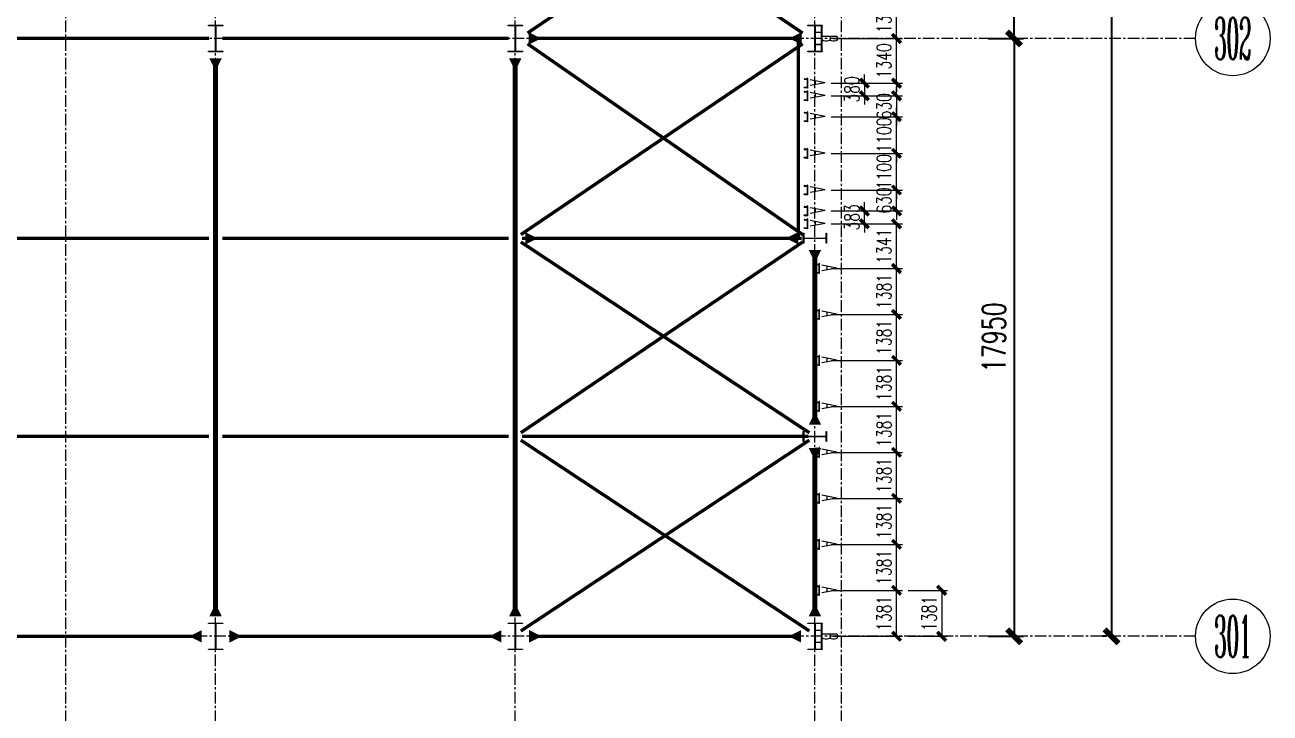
# Model space of a CAD drawing. Extents: x 782294 to 1727252, y -631030 to 17645.
# Drawn here: x 1664705 to 1702104, y -589623 to -568962 of the extents above; entities that cross this region are included whole.
import ezdxf
from ezdxf.enums import TextEntityAlignment as Align

# ---------------------------------------------------------------- set-up
doc = ezdxf.new("R2010")
doc.units = 0
doc.linetypes.add('__DASH', pattern=[0.35, 0.25, -0.1])
doc.linetypes.add('CENTER', pattern=[2, 1.25, -0.25, 0.25, -0.25])
doc.layers.get('Defpoints').update_dxf_attribs({"color": 210})
for name, color, linetype in [('!ZN3-铝板幕墙-3', 3, 'Continuous'), ('!ZN5-钢材投影-40', 40, 'Continuous'), ('!ZN5-钢材断面-2', 2, 'Continuous'), ('30预埋件', 30, 'Continuous'), ('3符号', 3, 'Continuous'), ('A-WINDOW', 140, 'Continuous'), ('DIM', 173, 'Continuous'), ('DOTE', 1, 'CENTER')]:
    doc.layers.add(name, color=color, linetype=linetype)
for name, color, linetype, lineweight in [('S-bea', 40, 'Continuous', 0), ('S-col', 2, 'Continuous', 0), ('柱间支撑', 6, 'CENTER', 0), ('梁', 4, 'Continuous', 18), ('砼柱', 2, 'Continuous', 35), ('细线', 11, 'Continuous', 9)]:
    doc.layers.add(name, color=color, linetype=linetype, lineweight=lineweight)
doc.styles.add('_TCH_AXIS', font='COMPLEX', dxfattribs={"bigfont": 'GBCBIG'})
doc.styles.add('DHTEXT-1', font='romans.shx', dxfattribs={"width": 0.7, "bigfont": 'chinese.shx'})
doc.dimstyles.new('ZN175', dxfattribs={"dimscale": 175, "dimtxt": 2.5, "dimasz": 1.5, "dimexe": 1, "dimexo": 2, "dimgap": 0.9, "dimtad": 1, "dimdec": 0, "dimdsep": 46, "dimtxsty": 'DHTEXT-1', "dimblk": 'ARCHTICK', "dimcen": 2.5, "dimclrd": 173, "dimclre": 173, "dimclrt": 7, "dimazin": 2, "dimtfac": 1, "dimtdec": 0, "dimtix": 1, "dimtmove": 2, "dimatfit": 3, "dimfxl": 0, "dimtolj": 1, "dimtzin": 0, "dimarcsym": 0})
doc.dimstyles.new('ZN280', dxfattribs={"dimscale": 280, "dimtxt": 2.5, "dimasz": 1.5, "dimexe": 1, "dimexo": 2, "dimgap": 0.9, "dimtad": 1, "dimdec": 0, "dimdsep": 46, "dimtxsty": 'DHTEXT-1', "dimblk": 'ARCHTICK', "dimcen": 2.5, "dimclrd": 173, "dimclre": 173, "dimclrt": 7, "dimazin": 2, "dimtfac": 1, "dimtdec": 0, "dimtix": 1, "dimtmove": 2, "dimatfit": 3, "dimfxl": 0, "dimarcsym": 0})

# ---------------------------------------------------------------- blocks, each defined once
blk = doc.blocks.new('20250903103553')
at = {"layer": '!ZN5-钢材投影-40', "ltscale": 0.3}
blk.add_lwpolyline([(388, -50.00000906572677), (-388, -50.00000824104063), (-388, -38.00000824104063), (388, -38.00000906572677)], close=True, dxfattribs=at)
at = {"layer": '!ZN5-钢材断面-2', "linetype": '__DASH', "ltscale": 100}
for points in [[(-176.0000000532018, -38.00000845361501), (-188.0000000532018, -38.00000845361501), (-188, 150.9999913466163), (-176, 150.9999913466163)], [(187.9999999469146, -38.00000845384784), (175.9999999469146, -38.00000845384784), (176, 150.9999913466163), (188, 150.9999913466163)]]:
    blk.add_lwpolyline(points, close=True, dxfattribs=at)
blk = doc.blocks.new('20250903111337')
at = {"layer": 'DIM', "ltscale": 30, "rotation": 89.99999999999999}
blk.add_blockref('20250903103553', (-50.0000086533837, 0), dxfattribs=at)
at = {"layer": '30预埋件', "style": 'DHTEXT-1', "text_generation_flag": 6, "width": 0.55}
blk.add_attdef('B', (14.94109808141366, 105.4463851694018), '', height=450, rotation=90, dxfattribs=at)
blk = doc.blocks.new('20250902091300')
at = {"layer": '细线', "ltscale": 30}
h = blk.add_hatch(color=8, dxfattribs=at)
h.dxf.hatch_style = 1
h.paths.add_polyline_path([(-130.9999999976426, 109.0000015488185), (-130.9999999976426, 121.0000015487894), (-118.9999999976426, 121.0000015487894)])
h = blk.add_hatch(color=8, dxfattribs=at)
h.dxf.hatch_style = 1
h.paths.add_polyline_path([(-130.9999999976426, 33.9999999999709), (-130.9999999976426, 22), (-118.9999999976426, 22)])
h = blk.add_hatch(color=8, dxfattribs=at)
h.dxf.hatch_style = 1
h.paths.add_polyline_path([(130.9999999976426, 109.0000015488185), (130.9999999976426, 121.0000015487894), (118.9999999976426, 121.0000015487894)])
h = blk.add_hatch(color=8, dxfattribs=at)
h.dxf.hatch_style = 1
h.paths.add_polyline_path([(130.9999999976426, 33.9999999999709), (130.9999999976426, 22), (118.9999999976426, 22)])
at = {"layer": '!ZN5-钢材断面-2'}
for p, q in [((-150, 22), (150, 22)), ((-150, 10), (-150, 22)), ((-150, 10), (150, 10)), ((-130.9999999957799, 121.0000015487603), (-130.9999999976135, 22)), ((-118.9999999957799, 121.0000015487603), (-118.9999999976135, 22)), ((119.0000000042201, 121.0000015487603), (119.0000000023865, 22)), ((131.0000000042201, 121.0000015487603), (131.0000000023865, 22)), ((150, 10), (150, 22))]:
    blk.add_line(p, q, dxfattribs=at)
at = {"ltscale": 30}
for points in [[(-130.9999999976426, 109.0000015488185), (-130.9999999976426, 121.0000015487894), (-118.9999999976426, 121.0000015487894)], [(-130.9999999976426, 33.9999999999709), (-130.9999999976426, 22), (-118.9999999976426, 22)], [(130.9999999976426, 109.0000015488185), (130.9999999976426, 121.0000015487894), (118.9999999976426, 121.0000015487894)], [(130.9999999976426, 33.9999999999709), (130.9999999976426, 22), (118.9999999976426, 22)]]:
    blk.add_lwpolyline(points, close=True, dxfattribs=at)
blk = doc.blocks.new('20250903081440')
at = {"ltscale": 50, "rotation": 180}
blk.add_blockref('20250902091300', (0, 10), dxfattribs=at)
at = {"layer": '30预埋件', "style": 'DHTEXT-1', "text_generation_flag": 6, "width": 0.55}
blk.add_attdef('B', (-105.4463851694018, 64.94110673476825), '', height=450, rotation=180, dxfattribs=at)
blk = doc.blocks.new('20250903131852')
at = {"ltscale": 500}
for p in [(184205, 17949.99999999616), (184205, -3.608874976634979e-09)]:
    blk.add_blockref('20250903111337', p, dxfattribs=at).add_auto_attribs({'B': 'B'})
at = {"ltscale": 1750, "rotation": 270}
for p in [(183790.000130804, 16609.99989435705), (183790.000130804, 16229.99998358055), (183790.000130804, 15600.07692117791), (183790.000130804, 14500.00000000943), (183790.000130804, 13399.92307884106), (183790.000130804, 12769.98640440323), (183789.9999999998, 12386.9228143848), (184139.9991874169, 11046.15384602279), (184139.9991446491, 9665.384615253308), (184139.9991018816, 8284.615384483943), (184139.9990591141, 6903.846153714228), (184139.9990163466, 5523.076922944747), (184139.9989735789, 4142.307692175265), (184139.9989308114, 2761.538462862838), (184139.9988880437, 1380.769230636302)]:
    blk.add_blockref('20250903081440', p, dxfattribs=at).add_auto_attribs({'B': 'A'})
blk = doc.blocks.new('_ArchTick')
at = {"color": 0, "linetype": 'ByBlock', "const_width": 0.4}
blk.add_lwpolyline([(-0.5, -0.5), (0.5, 0.5)], dxfattribs=at)
blk = doc.blocks.new('*D1691')
at = {"layer": 'Defpoints', "color": 0, "ltscale": 1750, "transparency": 16777216}
for p in [(1688605.24897506, -581795.3285836437), (1690883.678551819, -581795.3285836437), (1688605.24897506, -583176.0978144131)]:
    blk.add_point(p, dxfattribs=at)
at = {"layer": 'DIM', "color": 173, "linetype": 'ByBlock', "lineweight": -2, "ltscale": 1750, "transparency": 16777216}
for p, q in [((1688955.24897506, -581795.3285836437), (1691058.678551819, -581795.3285836437)), ((1690883.678551819, -583176.0978144131), (1690883.678551819, -581795.3285836437)), ((1688955.24897506, -583176.0978144131), (1691058.678551819, -583176.0978144131))]:
    blk.add_line(p, q, dxfattribs=at)
at = {"layer": 'DIM', "color": 173, "lineweight": -2, "ltscale": 1750, "transparency": 16777216, "xscale": 262.5, "yscale": 262.5, "zscale": 262.5}
for p, rotation in [((1690883.678551819, -581795.3285836437), 90), ((1690883.678551819, -583176.0978144131), 270)]:
    blk.add_blockref('_ArchTick', p, dxfattribs=dict(at, rotation=rotation))
at = {"layer": 'DIM', "color": 7, "ltscale": 1750, "transparency": 16777216, "insert": (1690507.428551818, -582485.7131990287), "char_height": 437.5, "attachment_point": 5, "rotation": 90, "style": 'DHTEXT-1'}
blk.add_mtext('\\A1;1381', dxfattribs=at)
blk = doc.blocks.new('*D1692')
at = {"layer": 'Defpoints', "color": 0, "ltscale": 1750, "transparency": 16777216}
for p in [(1688605.24897506, -583176.0978144131), (1690883.678551822, -583176.0978144131), (1688572.74846185, -584556.8670437256)]:
    blk.add_point(p, dxfattribs=at)
at = {"layer": 'DIM', "color": 173, "linetype": 'ByBlock', "lineweight": -2, "ltscale": 1750, "transparency": 16777216}
for p, q in [((1688955.24897506, -583176.0978144131), (1691058.678551822, -583176.0978144131)), ((1690883.678551822, -584556.8670437256), (1690883.678551822, -583176.0978144131)), ((1688922.74846185, -584556.8670437256), (1691058.678551822, -584556.8670437256))]:
    blk.add_line(p, q, dxfattribs=at)
at = {"layer": 'DIM', "color": 173, "lineweight": -2, "ltscale": 1750, "transparency": 16777216, "xscale": 262.5, "yscale": 262.5, "zscale": 262.5}
for p, rotation in [((1690883.678551822, -583176.0978144131), 90), ((1690883.678551822, -584556.8670437256), 270)]:
    blk.add_blockref('_ArchTick', p, dxfattribs=dict(at, rotation=rotation))
at = {"layer": 'DIM', "color": 7, "ltscale": 1750, "transparency": 16777216, "insert": (1690507.428551821, -583866.4824290697), "char_height": 437.5, "attachment_point": 5, "rotation": 90, "style": 'DHTEXT-1'}
blk.add_mtext('\\A1;1381', dxfattribs=at)
blk = doc.blocks.new('*D1693')
at = {"layer": 'Defpoints', "color": 0, "ltscale": 1750, "transparency": 16777216}
for p in [(1688572.74846185, -584556.8670437256), (1690883.678551822, -584556.8670437256), (1688572.748419082, -585937.6362759521)]:
    blk.add_point(p, dxfattribs=at)
at = {"layer": 'DIM', "color": 173, "linetype": 'ByBlock', "lineweight": -2, "ltscale": 1750, "transparency": 16777216}
for p, q in [((1688922.74846185, -584556.8670437256), (1691058.678551822, -584556.8670437256)), ((1690883.678551822, -585937.6362759521), (1690883.678551822, -584556.8670437256)), ((1688922.748419082, -585937.6362759521), (1691058.678551822, -585937.6362759521))]:
    blk.add_line(p, q, dxfattribs=at)
at = {"layer": 'DIM', "color": 173, "lineweight": -2, "ltscale": 1750, "transparency": 16777216, "xscale": 262.5, "yscale": 262.5, "zscale": 262.5}
for p, rotation in [((1690883.678551822, -584556.8670437256), 90), ((1690883.678551822, -585937.6362759521), 270)]:
    blk.add_blockref('_ArchTick', p, dxfattribs=dict(at, rotation=rotation))
at = {"layer": 'DIM', "color": 7, "ltscale": 1750, "transparency": 16777216, "insert": (1690507.428551821, -585247.2516598392), "char_height": 437.5, "attachment_point": 5, "rotation": 90, "style": 'DHTEXT-1'}
blk.add_mtext('\\A1;1381', dxfattribs=at)
blk = doc.blocks.new('*D1694')
at = {"layer": 'Defpoints', "color": 0, "ltscale": 1750, "transparency": 16777216}
for p in [(1688572.748419082, -585937.6362759521), (1690883.678551821, -585937.6362759521), (1688637.749531038, -587318.405506592)]:
    blk.add_point(p, dxfattribs=at)
at = {"layer": 'DIM', "color": 173, "linetype": 'ByBlock', "lineweight": -2, "ltscale": 1750, "transparency": 16777216}
for p, q in [((1688922.748419082, -585937.6362759521), (1691058.678551821, -585937.6362759521)), ((1690883.678551821, -587318.405506592), (1690883.678551821, -585937.6362759521)), ((1688987.749531038, -587318.405506592), (1691058.678551821, -587318.405506592))]:
    blk.add_line(p, q, dxfattribs=at)
at = {"layer": 'DIM', "color": 173, "lineweight": -2, "ltscale": 1750, "transparency": 16777216, "xscale": 262.5, "yscale": 262.5, "zscale": 262.5}
for p, rotation in [((1690883.678551821, -585937.6362759521), 90), ((1690883.678551821, -587318.405506592), 270)]:
    blk.add_blockref('_ArchTick', p, dxfattribs=dict(at, rotation=rotation))
at = {"layer": 'DIM', "color": 7, "ltscale": 1750, "transparency": 16777216, "insert": (1690507.42855182, -586628.0208912723), "char_height": 437.5, "attachment_point": 5, "rotation": 90, "style": 'DHTEXT-1'}
blk.add_mtext('\\A1;1381', dxfattribs=at)
blk = doc.blocks.new('*D1695')
at = {"layer": 'Defpoints', "color": 0, "ltscale": 1750, "transparency": 16777216}
for p in [(1688572.748568769, -574931.4826922036), (1690883.678551826, -574931.4826922036), (1688572.748568769, -576272.2516605656)]:
    blk.add_point(p, dxfattribs=at)
at = {"layer": 'DIM', "color": 173, "linetype": 'ByBlock', "lineweight": -2, "ltscale": 1750, "transparency": 16777216}
for p, q in [((1688922.748568769, -574931.4826922036), (1691058.678551826, -574931.4826922036)), ((1690883.678551826, -576272.2516605656), (1690883.678551826, -574931.4826922036)), ((1688922.748568769, -576272.2516605656), (1691058.678551826, -576272.2516605656))]:
    blk.add_line(p, q, dxfattribs=at)
at = {"layer": 'DIM', "color": 173, "lineweight": -2, "ltscale": 1750, "transparency": 16777216, "xscale": 262.5, "yscale": 262.5, "zscale": 262.5}
for p, rotation in [((1690883.678551826, -574931.4826922036), 90), ((1690883.678551826, -576272.2516605656), 270)]:
    blk.add_blockref('_ArchTick', p, dxfattribs=dict(at, rotation=rotation))
at = {"layer": 'DIM', "color": 7, "ltscale": 1750, "transparency": 16777216, "insert": (1690507.428551825, -575601.867176385), "char_height": 437.5, "attachment_point": 5, "rotation": 90, "style": 'DHTEXT-1'}
blk.add_mtext('\\A1;1341', dxfattribs=at)
blk = doc.blocks.new('*D1696')
at = {"layer": 'Defpoints', "color": 0, "ltscale": 1750, "transparency": 16777216}
for p in [(1688572.748568769, -576272.2516605656), (1690883.678551826, -576272.2516605656), (1688572.748568769, -577653.0208913351)]:
    blk.add_point(p, dxfattribs=at)
at = {"layer": 'DIM', "color": 173, "linetype": 'ByBlock', "lineweight": -2, "ltscale": 1750, "transparency": 16777216}
for p, q in [((1688922.748568769, -576272.2516605656), (1691058.678551826, -576272.2516605656)), ((1690883.678551826, -577653.0208913351), (1690883.678551826, -576272.2516605656)), ((1688922.748568769, -577653.0208913351), (1691058.678551826, -577653.0208913351))]:
    blk.add_line(p, q, dxfattribs=at)
at = {"layer": 'DIM', "color": 173, "lineweight": -2, "ltscale": 1750, "transparency": 16777216, "xscale": 262.5, "yscale": 262.5, "zscale": 262.5}
for p, rotation in [((1690883.678551826, -576272.2516605656), 90), ((1690883.678551826, -577653.0208913351), 270)]:
    blk.add_blockref('_ArchTick', p, dxfattribs=dict(at, rotation=rotation))
at = {"layer": 'DIM', "color": 7, "ltscale": 1750, "transparency": 16777216, "insert": (1690507.428551825, -576962.6362759507), "char_height": 437.5, "attachment_point": 5, "rotation": 90, "style": 'DHTEXT-1'}
blk.add_mtext('\\A1;1381', dxfattribs=at)
blk = doc.blocks.new('*D1697')
at = {"layer": 'Defpoints', "color": 0, "ltscale": 1750, "transparency": 16777216}
for p in [(1688572.748568769, -577653.0208913351), (1690883.678551826, -577653.0208913351), (1688572.748568769, -579033.7901221045)]:
    blk.add_point(p, dxfattribs=at)
at = {"layer": 'DIM', "color": 173, "linetype": 'ByBlock', "lineweight": -2, "ltscale": 1750, "transparency": 16777216}
for p, q in [((1688922.748568769, -577653.0208913351), (1691058.678551826, -577653.0208913351)), ((1690883.678551826, -579033.7901221045), (1690883.678551826, -577653.0208913351)), ((1688922.748568769, -579033.7901221045), (1691058.678551826, -579033.7901221045))]:
    blk.add_line(p, q, dxfattribs=at)
at = {"layer": 'DIM', "color": 173, "lineweight": -2, "ltscale": 1750, "transparency": 16777216, "xscale": 262.5, "yscale": 262.5, "zscale": 262.5}
for p, rotation in [((1690883.678551826, -577653.0208913351), 90), ((1690883.678551826, -579033.7901221045), 270)]:
    blk.add_blockref('_ArchTick', p, dxfattribs=dict(at, rotation=rotation))
at = {"layer": 'DIM', "color": 7, "ltscale": 1750, "transparency": 16777216, "insert": (1690507.428551825, -578343.4055067202), "char_height": 437.5, "attachment_point": 5, "rotation": 90, "style": 'DHTEXT-1'}
blk.add_mtext('\\A1;1381', dxfattribs=at)
blk = doc.blocks.new('*D1698')
at = {"layer": 'Defpoints', "color": 0, "ltscale": 1750, "transparency": 16777216}
for p in [(1688572.748568769, -579033.7901221045), (1690883.678551826, -579033.7901221045), (1688572.748590152, -580414.5593528742)]:
    blk.add_point(p, dxfattribs=at)
at = {"layer": 'DIM', "color": 173, "linetype": 'ByBlock', "lineweight": -2, "ltscale": 1750, "transparency": 16777216}
for p, q in [((1688922.748568769, -579033.7901221045), (1691058.678551826, -579033.7901221045)), ((1690883.678551826, -580414.5593528742), (1690883.678551826, -579033.7901221045)), ((1688922.748590152, -580414.5593528742), (1691058.678551826, -580414.5593528742))]:
    blk.add_line(p, q, dxfattribs=at)
at = {"layer": 'DIM', "color": 173, "lineweight": -2, "ltscale": 1750, "transparency": 16777216, "xscale": 262.5, "yscale": 262.5, "zscale": 262.5}
for p, rotation in [((1690883.678551826, -579033.7901221045), 90), ((1690883.678551826, -580414.5593528742), 270)]:
    blk.add_blockref('_ArchTick', p, dxfattribs=dict(at, rotation=rotation))
at = {"layer": 'DIM', "color": 7, "ltscale": 1750, "transparency": 16777216, "insert": (1690507.428551825, -579724.1747374897), "char_height": 437.5, "attachment_point": 5, "rotation": 90, "style": 'DHTEXT-1'}
blk.add_mtext('\\A1;1381', dxfattribs=at)
blk = doc.blocks.new('*D1699')
at = {"layer": 'Defpoints', "color": 0, "ltscale": 1750, "transparency": 16777216}
for p in [(1688572.748590152, -580414.5593528742), (1690883.678551826, -580414.5593528742), (1688572.748547385, -581795.3285836437)]:
    blk.add_point(p, dxfattribs=at)
at = {"layer": 'DIM', "color": 173, "linetype": 'ByBlock', "lineweight": -2, "ltscale": 1750, "transparency": 16777216}
for p, q in [((1688922.748590152, -580414.5593528742), (1691058.678551826, -580414.5593528742)), ((1690883.678551826, -581795.3285836437), (1690883.678551826, -580414.5593528742)), ((1688922.748547385, -581795.3285836437), (1691058.678551826, -581795.3285836437))]:
    blk.add_line(p, q, dxfattribs=at)
at = {"layer": 'DIM', "color": 173, "lineweight": -2, "ltscale": 1750, "transparency": 16777216, "xscale": 262.5, "yscale": 262.5, "zscale": 262.5}
for p, rotation in [((1690883.678551826, -580414.5593528742), 90), ((1690883.678551826, -581795.3285836437), 270)]:
    blk.add_blockref('_ArchTick', p, dxfattribs=dict(at, rotation=rotation))
at = {"layer": 'DIM', "color": 7, "ltscale": 1750, "transparency": 16777216, "insert": (1690507.428551825, -581104.9439682593), "char_height": 437.5, "attachment_point": 5, "rotation": 90, "style": 'DHTEXT-1'}
blk.add_mtext('\\A1;1381', dxfattribs=at)
blk = doc.blocks.new('*D1740')
at = {"layer": 'Defpoints', "color": 0, "ltscale": 1750, "transparency": 16777216}
for p in [(1688602.249210913, -567987.6362758193), (1690883.678551854, -567987.6362758193), (1688631.749531038, -569368.4055065922)]:
    blk.add_point(p, dxfattribs=at)
at = {"layer": 'DIM', "color": 173, "linetype": 'ByBlock', "lineweight": -2, "ltscale": 1750, "transparency": 16777216}
for p, q in [((1688952.249210913, -567987.6362758193), (1691058.678551854, -567987.6362758193)), ((1690883.678551854, -569368.4055065922), (1690883.678551854, -567987.6362758193)), ((1688981.749531038, -569368.4055065922), (1691058.678551854, -569368.4055065922))]:
    blk.add_line(p, q, dxfattribs=at)
at = {"layer": 'DIM', "color": 173, "lineweight": -2, "ltscale": 1750, "transparency": 16777216, "xscale": 262.5, "yscale": 262.5, "zscale": 262.5}
for p, rotation in [((1690883.678551854, -567987.6362758193), 90), ((1690883.678551854, -569368.4055065922), 270)]:
    blk.add_blockref('_ArchTick', p, dxfattribs=dict(at, rotation=rotation))
at = {"layer": 'DIM', "color": 7, "ltscale": 1750, "transparency": 16777216, "insert": (1690507.428551853, -568678.0208912061), "char_height": 437.5, "attachment_point": 5, "rotation": 90, "style": 'DHTEXT-1'}
blk.add_mtext('\\A1;1381', dxfattribs=at)
blk = doc.blocks.new('*D1714')
at = {"layer": 'Defpoints', "color": 0, "ltscale": 1750, "transparency": 16777216}
for p in [(1688631.749531038, -569368.4055065922), (1690883.678551854, -569368.4055065922), (1688572.748890788, -570708.4056122313)]:
    blk.add_point(p, dxfattribs=at)
at = {"layer": 'DIM', "color": 173, "linetype": 'ByBlock', "lineweight": -2, "ltscale": 1750, "transparency": 16777216}
for p, q in [((1690883.678551854, -569368.4055065922), (1690883.678551854, -569105.9055065922)), ((1688981.749531038, -569368.4055065922), (1691058.678551854, -569368.4055065922)), ((1690883.678551854, -570708.4056122313), (1690883.678551854, -569368.4055065922)), ((1688922.748890788, -570708.4056122313), (1691058.678551854, -570708.4056122313)), ((1690883.678551854, -570708.4056122313), (1690883.678551854, -570970.9056122313))]:
    blk.add_line(p, q, dxfattribs=at)
at = {"layer": 'DIM', "color": 173, "lineweight": -2, "ltscale": 1750, "transparency": 16777216, "xscale": 262.5, "yscale": 262.5, "zscale": 262.5}
for p, rotation in [((1690883.678551854, -569368.4055065922), 270), ((1690883.678551854, -570708.4056122313), 90)]:
    blk.add_blockref('_ArchTick', p, dxfattribs=dict(at, rotation=rotation))
at = {"layer": 'DIM', "color": 7, "ltscale": 1750, "transparency": 16777216, "insert": (1690507.428551853, -570038.4055594121), "char_height": 437.5, "attachment_point": 5, "rotation": 90, "style": 'DHTEXT-1'}
blk.add_mtext('\\A1;1340', dxfattribs=at)
blk = doc.blocks.new('*D1748')
at = {"layer": 'Defpoints', "color": 0, "ltscale": 1750, "transparency": 16777216}
for p in [(1688572.748890788, -570708.4056122313), (1688572.748890788, -571088.4055230079), (1689918.379048085, -571088.4055230079)]:
    blk.add_point(p, dxfattribs=at)
at = {"layer": 'DIM', "color": 173, "linetype": 'ByBlock', "lineweight": -2, "ltscale": 1750, "transparency": 16777216}
for p, q in [((1689918.379048085, -570708.4056122313), (1689918.379048085, -570445.9056122313)), ((1688922.748890788, -570708.4056122313), (1690093.379048085, -570708.4056122313)), ((1689918.379048085, -570708.4056122313), (1689918.379048085, -571088.4055230079)), ((1688922.748890788, -571088.4055230079), (1690093.379048085, -571088.4055230079)), ((1689918.379048085, -571088.4055230079), (1689918.379048085, -571350.9055230079))]:
    blk.add_line(p, q, dxfattribs=at)
at = {"layer": 'DIM', "color": 173, "lineweight": -2, "ltscale": 1750, "transparency": 16777216, "xscale": 262.5, "yscale": 262.5, "zscale": 262.5}
for p, rotation in [((1689918.379048085, -570708.4056122313), 270), ((1689918.379048085, -571088.4055230079), 90)]:
    blk.add_blockref('_ArchTick', p, dxfattribs=dict(at, rotation=rotation))
at = {"layer": 'DIM', "color": 7, "ltscale": 1750, "transparency": 16777216, "insert": (1689542.129048085, -570898.40556762), "char_height": 437.5, "attachment_point": 5, "rotation": 90, "style": 'DHTEXT-1'}
blk.add_mtext('\\A1;380', dxfattribs=at)
blk = doc.blocks.new('*D1700')
at = {"layer": 'Defpoints', "color": 0, "ltscale": 1750, "transparency": 16777216}
for p in [(1688572.748890788, -571088.4055230079), (1688572.748890788, -571718.3285854105), (1690883.678551855, -571718.3285854105)]:
    blk.add_point(p, dxfattribs=at)
at = {"layer": 'DIM', "color": 173, "linetype": 'ByBlock', "lineweight": -2, "ltscale": 1750, "transparency": 16777216}
for p, q in [((1690883.678551855, -571088.4055230079), (1690883.678551855, -570825.9055230079)), ((1688922.748890788, -571088.4055230079), (1691058.678551855, -571088.4055230079)), ((1690883.678551855, -571088.4055230079), (1690883.678551855, -571718.3285854105)), ((1688922.748890788, -571718.3285854105), (1691058.678551855, -571718.3285854105)), ((1690883.678551855, -571718.3285854105), (1690883.678551855, -571980.8285854105))]:
    blk.add_line(p, q, dxfattribs=at)
at = {"layer": 'DIM', "color": 173, "lineweight": -2, "ltscale": 1750, "transparency": 16777216, "xscale": 262.5, "yscale": 262.5, "zscale": 262.5}
for p, rotation in [((1690883.678551855, -571088.4055230079), 270), ((1690883.678551855, -571718.3285854105), 90)]:
    blk.add_blockref('_ArchTick', p, dxfattribs=dict(at, rotation=rotation))
at = {"layer": 'DIM', "color": 7, "ltscale": 1750, "transparency": 16777216, "insert": (1690507.428551854, -571403.3670542095), "char_height": 437.5, "attachment_point": 5, "rotation": 90, "style": 'DHTEXT-1'}
blk.add_mtext('\\A1;630', dxfattribs=at)
blk = doc.blocks.new('*D1701')
at = {"layer": 'Defpoints', "color": 0, "ltscale": 1750, "transparency": 16777216}
for p in [(1688572.748890788, -571718.3285854105), (1690883.678551859, -571718.3285854105), (1688572.748890788, -572818.405506579)]:
    blk.add_point(p, dxfattribs=at)
at = {"layer": 'DIM', "color": 173, "linetype": 'ByBlock', "lineweight": -2, "ltscale": 1750, "transparency": 16777216}
for p, q in [((1688922.748890788, -571718.3285854105), (1691058.678551859, -571718.3285854105)), ((1690883.678551859, -571718.3285854105), (1690883.678551859, -571455.8285854105)), ((1690883.678551859, -572818.405506579), (1690883.678551859, -571718.3285854105)), ((1688922.748890788, -572818.405506579), (1691058.678551859, -572818.405506579)), ((1690883.678551859, -572818.405506579), (1690883.678551859, -573080.905506579))]:
    blk.add_line(p, q, dxfattribs=at)
at = {"layer": 'DIM', "color": 173, "lineweight": -2, "ltscale": 1750, "transparency": 16777216, "xscale": 262.5, "yscale": 262.5, "zscale": 262.5}
for p, rotation in [((1690883.678551859, -571718.3285854105), 270), ((1690883.678551859, -572818.405506579), 90)]:
    blk.add_blockref('_ArchTick', p, dxfattribs=dict(at, rotation=rotation))
at = {"layer": 'DIM', "color": 7, "ltscale": 1750, "transparency": 16777216, "insert": (1690507.428551858, -572268.3670459951), "char_height": 437.5, "attachment_point": 5, "rotation": 90, "style": 'DHTEXT-1'}
blk.add_mtext('\\A1;1100', dxfattribs=at)
blk = doc.blocks.new('*D1702')
at = {"layer": 'Defpoints', "color": 0, "ltscale": 1750, "transparency": 16777216}
for p in [(1688572.748890788, -572818.405506579), (1690883.678551861, -572818.405506579), (1688572.748890788, -573918.4824277473)]:
    blk.add_point(p, dxfattribs=at)
at = {"layer": 'DIM', "color": 173, "linetype": 'ByBlock', "lineweight": -2, "ltscale": 1750, "transparency": 16777216}
for p, q in [((1690883.678551861, -572818.405506579), (1690883.678551861, -572555.905506579)), ((1688922.748890788, -572818.405506579), (1691058.678551861, -572818.405506579)), ((1690883.678551861, -573918.4824277473), (1690883.678551861, -572818.405506579)), ((1688922.748890788, -573918.4824277473), (1691058.678551861, -573918.4824277473)), ((1690883.678551861, -573918.4824277473), (1690883.678551861, -574180.9824277473))]:
    blk.add_line(p, q, dxfattribs=at)
at = {"layer": 'DIM', "color": 173, "lineweight": -2, "ltscale": 1750, "transparency": 16777216, "xscale": 262.5, "yscale": 262.5, "zscale": 262.5}
for p, rotation in [((1690883.678551861, -572818.405506579), 270), ((1690883.678551861, -573918.4824277473), 90)]:
    blk.add_blockref('_ArchTick', p, dxfattribs=dict(at, rotation=rotation))
at = {"layer": 'DIM', "color": 7, "ltscale": 1750, "transparency": 16777216, "insert": (1690507.42855186, -573368.4439671634), "char_height": 437.5, "attachment_point": 5, "rotation": 90, "style": 'DHTEXT-1'}
blk.add_mtext('\\A1;1100', dxfattribs=at)
blk = doc.blocks.new('*D1703')
at = {"layer": 'Defpoints', "color": 0, "ltscale": 1750, "transparency": 16777216}
for p in [(1688572.748890788, -573918.4824277473), (1690883.678551861, -573918.4824277473), (1688572.748890788, -574548.4191021852)]:
    blk.add_point(p, dxfattribs=at)
at = {"layer": 'DIM', "color": 173, "linetype": 'ByBlock', "lineweight": -2, "ltscale": 1750, "transparency": 16777216}
for p, q in [((1690883.678551861, -573918.4824277473), (1690883.678551861, -573655.9824277473)), ((1688922.748890788, -573918.4824277473), (1691058.678551861, -573918.4824277473)), ((1690883.678551861, -574548.4191021852), (1690883.678551861, -573918.4824277473)), ((1688922.748890788, -574548.4191021852), (1691058.678551861, -574548.4191021852)), ((1690883.678551861, -574548.4191021852), (1690883.678551861, -574810.9191021852))]:
    blk.add_line(p, q, dxfattribs=at)
at = {"layer": 'DIM', "color": 173, "lineweight": -2, "ltscale": 1750, "transparency": 16777216, "xscale": 262.5, "yscale": 262.5, "zscale": 262.5}
for p, rotation in [((1690883.678551861, -573918.4824277473), 270), ((1690883.678551861, -574548.4191021852), 90)]:
    blk.add_blockref('_ArchTick', p, dxfattribs=dict(at, rotation=rotation))
at = {"layer": 'DIM', "color": 7, "ltscale": 1750, "transparency": 16777216, "insert": (1690507.42855186, -574233.4507649665), "char_height": 437.5, "attachment_point": 5, "rotation": 90, "style": 'DHTEXT-1'}
blk.add_mtext('\\A1;630', dxfattribs=at)
blk = doc.blocks.new('*D1704')
at = {"layer": 'Defpoints', "color": 0, "ltscale": 1750, "transparency": 16777216}
for p in [(1688572.748890788, -574548.4191021852), (1689918.379048086, -574548.4191021852), (1688572.748890788, -574931.4826922036)]:
    blk.add_point(p, dxfattribs=at)
at = {"layer": 'DIM', "color": 173, "linetype": 'ByBlock', "lineweight": -2, "ltscale": 1750, "transparency": 16777216}
for p, q in [((1689918.379048086, -574548.4191021852), (1689918.379048086, -574285.9191021852)), ((1688922.748890788, -574548.4191021852), (1690093.379048086, -574548.4191021852)), ((1689918.379048086, -574931.4826922036), (1689918.379048086, -574548.4191021852)), ((1688922.748890788, -574931.4826922036), (1690093.379048086, -574931.4826922036)), ((1689918.379048086, -574931.4826922036), (1689918.379048086, -575193.9826922036))]:
    blk.add_line(p, q, dxfattribs=at)
at = {"layer": 'DIM', "color": 173, "lineweight": -2, "ltscale": 1750, "transparency": 16777216, "xscale": 262.5, "yscale": 262.5, "zscale": 262.5}
for p, rotation in [((1689918.379048086, -574548.4191021852), 270), ((1689918.379048086, -574931.4826922036), 90)]:
    blk.add_blockref('_ArchTick', p, dxfattribs=dict(at, rotation=rotation))
at = {"layer": 'DIM', "color": 7, "ltscale": 1750, "transparency": 16777216, "insert": (1689542.129048086, -574739.9508971948), "char_height": 437.5, "attachment_point": 5, "rotation": 90, "style": 'DHTEXT-1'}
blk.add_mtext('\\A1;383', dxfattribs=at)
blk = doc.blocks.new('*D429')
at = {"layer": 'Defpoints', "color": 0, "ltscale": 2800, "transparency": 16777216}
for p in [(188638.8267340591, 17949.99999999884), (188638.8267340591, -8.149072527885441e-10), (189980.7675085068, -8.146914522531527e-10)]:
    blk.add_point(p, dxfattribs=at)
at = {"layer": 'DIM', "color": 173, "linetype": 'ByBlock', "lineweight": -2, "ltscale": 2800, "transparency": 16777216}
for p, q in [((189198.8267340591, 17949.99999999884), (190260.7675085068, 17949.99999999884)), ((189980.7675085068, 17949.99999999884), (189980.7675085068, -8.146914522531527e-10)), ((189198.8267340591, -8.148171979201622e-10), (190260.7675085068, -8.146464248189618e-10))]:
    blk.add_line(p, q, dxfattribs=at)
at = {"layer": 'DIM', "color": 173, "lineweight": -2, "ltscale": 2800, "transparency": 16777216, "xscale": 420, "yscale": 420, "zscale": 420}
for p, rotation in [((189980.7675085068, 17949.99999999884), 90), ((189980.7675085068, -8.146914522531527e-10), 270)]:
    blk.add_blockref('_ArchTick', p, dxfattribs=dict(at, rotation=rotation))
at = {"layer": 'DIM', "color": 7, "ltscale": 2800, "transparency": 16777216, "insert": (189378.7675085068, 8974.999999998958), "char_height": 700, "attachment_point": 5, "rotation": 90, "style": 'DHTEXT-1'}
blk.add_mtext('17950', dxfattribs=at)
blk = doc.blocks.new('卓越-轴号')
blk.add_circle((0, 0), 4)
at = {"color": 0, "style": '_TCH_AXIS', "width": 1.041666666666667, "flags": 8}
blk.add_attdef('A', text='', height=4.48, dxfattribs=at).set_placement((-2, -2.240000000001601), (2, -2.240000000001601), align=Align.FIT)
blk = doc.blocks.new('*D480')
at = {"layer": 'Defpoints', "color": 0, "ltscale": 2800, "transparency": 16777216}
for p in [(189980.7675084998, 35899.9999999992), (189980.7675085052, 35899.9999999992), (188638.8267340591, 17949.99999999884)]:
    blk.add_point(p, dxfattribs=at)
at = {"layer": 'DIM', "color": 173, "linetype": 'ByBlock', "lineweight": -2, "ltscale": 2800, "transparency": 16777216}
for p, q in [((189980.7675085052, 17949.99999999884), (189980.7675085052, 35899.9999999992)), ((190540.7675084998, 35899.9999999992), (190260.7675085052, 35899.9999999992)), ((189198.8267340591, 17949.99999999884), (190260.7675085052, 17949.99999999884))]:
    blk.add_line(p, q, dxfattribs=at)
at = {"layer": 'DIM', "color": 173, "lineweight": -2, "ltscale": 2800, "transparency": 16777216, "xscale": 420, "yscale": 420, "zscale": 420}
for p, rotation in [((189980.7675085052, 35899.9999999992), 90), ((189980.7675085052, 17949.99999999884), 270)]:
    blk.add_blockref('_ArchTick', p, dxfattribs=dict(at, rotation=rotation))
at = {"layer": 'DIM', "color": 7, "ltscale": 2800, "transparency": 16777216, "insert": (189378.7675085052, 26924.99999999896), "char_height": 700, "attachment_point": 5, "rotation": 90, "style": 'DHTEXT-1'}
blk.add_mtext('17950', dxfattribs=at)
blk = doc.blocks.new('*D483')
at = {"layer": 'Defpoints', "color": 0, "ltscale": 2800, "transparency": 16777216}
for p in [(193324.2584089046, 71799.99999999956), (192904.1845319097, -8.149748058201573e-10), (193324.2584089044, -8.14907252788544e-10)]:
    blk.add_point(p, dxfattribs=at)
at = {"layer": 'DIM', "color": 173, "linetype": 'ByBlock', "lineweight": -2, "ltscale": 2800, "transparency": 16777216}
for p, q in [((192764.2584089046, 71799.99999999956), (192624.1845319097, 71799.99999999956)), ((192904.1845319097, 71799.99999999956), (192904.1845319097, -8.149748058201573e-10)), ((192764.2584089044, -8.149973076569259e-10), (192624.1845319097, -8.150198332543483e-10))]:
    blk.add_line(p, q, dxfattribs=at)
at = {"layer": 'DIM', "color": 173, "lineweight": -2, "ltscale": 2800, "transparency": 16777216, "xscale": 420, "yscale": 420, "zscale": 420}
for p, rotation in [((192904.1845319097, 71799.99999999956), 90), ((192904.1845319097, -8.149748058201573e-10), 270)]:
    blk.add_blockref('_ArchTick', p, dxfattribs=dict(at, rotation=rotation))
at = {"layer": 'DIM', "color": 7, "ltscale": 2800, "transparency": 16777216, "insert": (192302.1845319097, 35899.99999999931), "char_height": 700, "attachment_point": 5, "rotation": 90, "style": 'DHTEXT-1'}
blk.add_mtext('71800', dxfattribs=at)
blk = doc.blocks.new('*D1749')
at = {"layer": 'Defpoints', "color": 0, "ltscale": 1750, "transparency": 16777216}
for p in [(1690883.678551822, -585937.6362759514), (1690883.678551822, -587318.4051145347), (1692241.289028471, -587318.4051145347)]:
    blk.add_point(p, dxfattribs=at)
at = {"layer": 'DIM', "color": 173, "linetype": 'ByBlock', "lineweight": -2, "ltscale": 1750, "transparency": 16777216}
for p, q in [((1691233.678551822, -585937.6362759514), (1692416.289028471, -585937.6362759514)), ((1692241.289028471, -585937.6362759514), (1692241.289028471, -587318.4051145347)), ((1691233.678551822, -587318.4051145347), (1692416.289028471, -587318.4051145347))]:
    blk.add_line(p, q, dxfattribs=at)
at = {"layer": 'DIM', "color": 173, "lineweight": -2, "ltscale": 1750, "transparency": 16777216, "xscale": 262.5, "yscale": 262.5, "zscale": 262.5}
for p, rotation in [((1692241.289028471, -585937.6362759514), 90), ((1692241.289028471, -587318.4051145347), 270)]:
    blk.add_blockref('_ArchTick', p, dxfattribs=dict(at, rotation=rotation))
at = {"layer": 'DIM', "color": 7, "ltscale": 1750, "transparency": 16777216, "insert": (1691865.03902847, -586628.0206952434), "char_height": 437.5, "attachment_point": 5, "rotation": 90, "style": 'DHTEXT-1'}
blk.add_mtext('\\A1;1381', dxfattribs=at)
blk = doc.blocks.new('20250922152048')
at = {"layer": 'S-col'}
blk.add_lwpolyline([(-165069.1845319085, 621019.9999961833), (-164639.1845319085, 621019.9999961833), (-164639.1845319085, 621001.9999961833), (-164848.1845319085, 621001.9999961833), (-164848.1845319085, 620237.9999961833), (-164639.1845319085, 620237.9999961833), (-164639.1845319085, 620219.9999961833), (-165069.1845319085, 620219.9999961833), (-165069.1845319085, 620237.9999961833), (-164860.1845319085, 620237.9999961833), (-164860.1845319085, 621001.9999961833), (-165069.1845319085, 621001.9999961833)], close=True, dxfattribs=at)
blk = doc.blocks.new('20250922152107')
at = {"layer": 'S-col'}
blk.add_lwpolyline([(-195789.9992261842, 766819.9996079458), (-195489.9992261842, 766819.9996079458), (-195489.9992261842, 766807.9996079458), (-195635.9992261842, 766807.9996079458), (-195635.9992261842, 766131.9996079458), (-195489.9992261842, 766131.9996079458), (-195489.9992261842, 766119.9996079458), (-195789.9992261842, 766119.9996079458), (-195789.9992261842, 766131.9996079458), (-195643.9992261842, 766131.9996079458), (-195643.9992261842, 766807.9996079458), (-195789.9992261842, 766807.9996079458)], close=True, dxfattribs=at)
blk = doc.blocks.new('A$Ce6202261')
at = {"layer": 'S-bea'}
for points in [[(175399.9999999996, 17950.00000000009, 375, 0, 0), (175774.9999999996, 17950.00000000009, 375, 0, 0)], [(183600.0000000002, 17950.0000000002, 375, 0, 0), (183225.0000000002, 17950.0000000002, 375, 0, 0)], [(166000.0000000002, 17350.0000000007, 375, 0, 0), (166000.0000000002, 16975.0000000007, 375, 0, 0)], [(175000.0000000003, 17350.00000000084, 375, 0, 0), (175000.0000000003, 16975.00000000084, 375, 0, 0)], [(175299.9999999996, 11949.99999999994, 375, 0, 0), (175674.9999999996, 11949.99999999994, 375, 0, 0)], [(183500.0000000002, 11950.00000000006, 375, 0, 0), (183125.0000000002, 11950.00000000006, 375, 0, 0)], [(184000.0000000004, 11600.00000001691, 375, 0, 0), (184000.0000000004, 11225.00000001691, 375, 0, 0)], [(184000.0000000002, 6350.000000000611, 375, 0, 0), (184000.0000000002, 6725.000000000611, 375, 0, 0)], [(184000.0000000002, 5649.999999999913, 375, 0, 0), (184000.0000000002, 5274.999999999913, 375, 0, 0)], [(166000.0000000002, 600.0000000003201, 375, 0, 0), (166000.0000000002, 975.0000000003201, 375, 0, 0)], [(175000.0000000003, 600.0000000004657, 375, 0, 0), (175000.0000000003, 975.0000000004657, 375, 0, 0)], [(184000.0000000003, 600.0000000004657, 375, 0, 0), (184000.0000000003, 975.0000000004657, 375, 0, 0)], [(165584.9999999999, 5.820766091346741e-10, 375, 0, 0), (165209.9999999999, 5.820766091346741e-10, 375, 0, 0)], [(166415, 5.820766091346741e-10, 375, 0, 0), (166790, 5.820766091346741e-10, 375, 0, 0)], [(174585, 7.275957614183426e-10, 375, 0, 0), (174210, 7.275957614183426e-10, 375, 0, 0)], [(175415.0000000001, 7.275957614183426e-10, 375, 0, 0), (175790.0000000001, 7.275957614183426e-10, 375, 0, 0)], [(183585, 7.275957614183426e-10, 375, 0, 0), (183210, 7.275957614183426e-10, 375, 0, 0)]]:
    blk.add_lwpolyline(points, format="xyseb", dxfattribs=at)
at = {"layer": 'S-bea', "color": 1, "const_width": 100}
blk.add_lwpolyline([(183499.9850238204, 17950.0000000002), (183500.2095167469, 11954.00000001723)], dxfattribs=at)
at = {"layer": 'S-bea', "const_width": 150}
for points in [[(166000.0000000002, 17350.00000000067), (165999.9999999999, 600.0000000001746)], [(175000.0000000003, 17350.00000000081), (175000.0000000001, 600.0000000003201)], [(184000.0000000002, 11600.00000001691), (184000.0000000002, 6350.000000000611)], [(184000.0000000001, 5649.999999999913), (184000.0000000001, 600.0000000003201)]]:
    blk.add_lwpolyline(points, dxfattribs=at)
at = {"layer": '柱间支撑', "linetype": 'Continuous', "const_width": 100}
for points in [[(175166.8366078758, 23839.70246479416), (183633.163392125, 18110.29753520811)], [(175366.8366078758, 18110.29753520817), (183833.163392125, 23839.70246479416)], [(157200.0000000005, 17950.00000000029), (165800.0000000005, 17950.00000000029)], [(166200.0000000002, 17950.00000000009), (174800.0000000002, 17950.00000000009)], [(175166.8366078757, 12060.29753520657), (183633.1633921249, 17789.70246479256)], [(175366.8366078757, 17789.70246479256), (183633.1633921249, 12060.29753520651)], [(157200.0000000005, 11950.00000000015), (165800.0000000005, 11950.00000000015)], [(166200.0000000002, 11949.99999999994), (174800.0000000002, 11949.99999999994)], [(175166.8366078757, 6110.297535207501), (183633.1633921249, 11839.70246479349)], [(175166.8366078757, 11839.70246479349), (183833.1633921249, 6110.297535207443)], [(157200.0000000005, 6000.000000001077), (165800.0000000005, 6000.000000001077)], [(166200.0000000002, 6000.000000000873), (174800.0000000002, 6000.000000000873)], [(175200.0000000002, 6000.00000000099), (183800.0000000002, 6000.00000000099)], [(175166.8366078757, 160.2975352084322), (183833.1633921249, 5889.70246479442)], [(175166.8366078757, 5889.70246479442), (183833.1633921249, 160.297535208374)]]:
    blk.add_lwpolyline(points, dxfattribs=at)
at = {"layer": '梁', "linetype": 'Continuous', "const_width": 100}
for points in [[(175400.0000000002, 17950.0000000002), (183600.0000000002, 17950.0000000002)], [(175200.0000000002, 11950.00000000006), (183600.0000000002, 11950.00000000006)], [(157415.0000000004, 8.149072527885437e-10), (165585.0000000003, 8.149072527885437e-10)], [(166415.0000000001, 6.111804395914078e-10), (174584.9999999999, 6.111804395914078e-10)], [(175415.0000000001, 7.275957614183426e-10), (183585, 7.275957614183426e-10)]]:
    blk.add_lwpolyline(points, dxfattribs=at)
at = {"layer": 'A-WINDOW'}
for p in [(330854.1845319085, -602669.9999961832), (339854.1845319084, -602669.9999961832), (348854.1845319084, -602669.9999961833), (330854.1845319085, -620619.9999961831), (339854.1845319085, -620619.9999961831), (348854.1845319085, -620619.9999961832)]:
    blk.add_blockref('20250922152048', p, dxfattribs=at)
at = {"layer": 'S-col', "rotation": 90}
for p in [(950470.209124693, 207589.9992262014), (950470.2091246927, 201639.9992261844)]:
    blk.add_blockref('20250922152107', p, dxfattribs=at)
blk = doc.blocks.new('A$Cd7b80a86')
at = {"layer": 'DOTE', "ltscale": 280}
for p, q in [((161500, -8179.99999618344), (161499.9999999995, 83777.42546635168)), ((166000, -8179.99999618344), (166000, 83777.4254663515)), ((175000, -8179.99999618344), (175000, 83777.4254663515)), ((184000, -8179.99999618344), (184000, 83777.4254663515)), ((184799.9999921257, -8179.99999618344), (184799.9999921257, 84113.58874062425)), ((195431.025703992, 17949.99999999884), (-7455.815468091285, 17950)), ((195431.025703992, -8.149072527885437e-10), (-7455.815468091285, 0))]:
    blk.add_line(p, q, dxfattribs=at)
at = {"layer": '3符号', "color": 7}
ref = blk.add_blockref('卓越-轴号', (196551.0257039915, 17949.99999999872), dxfattribs=dict(at, xscale=280, yscale=280, zscale=280))
ref.add_attrib('A', '302', dxfattribs={"layer": '0', "color": 0, "height": 1254.4, "style": '_TCH_AXIS', "width": 0.3537735849056604}).set_placement((195991.0257039915, 17322.7999999983), (197111.0257039915, 17322.7999999983), align=Align.FIT)
ref = blk.add_blockref('卓越-轴号', (196551.0257039915, -1.280568540096283e-09), dxfattribs=dict(at, xscale=280, yscale=280, zscale=280))
ref.add_attrib('A', '301', dxfattribs={"layer": '0', "color": 0, "height": 1254.4, "style": '_TCH_AXIS', "width": 0.3906250000000001}).set_placement((195991.0257039915, -627.2000000016997), (197111.0257039915, -627.2000000016997), align=Align.FIT)
at = {"layer": 'DIM', "ltscale": 2800}
dim = blk.add_aligned_dim(p1=(193324.2584089045, 71799.99999999953), p2=(193324.2584089043, -8.149072527885437e-10), distance=-420.0738769946038, dimstyle='ZN280', dxfattribs=at)
dim.commit()
dim.dimension.update_dxf_attribs({"geometry": '*D483', "text_midpoint": (192302.1845319097, 35899.99999999931)})
for base, p2, angle, picture, middle in [((189980.7675085052, 35899.9999999992), (189980.7675084998, 35899.99999999919), 270, '*D480', (189378.7675085052, 26924.99999999896)), ((189980.7675085068, -8.146914522531527e-10), (188638.826734059, -8.149072527885437e-10), 90, '*D429', (189378.7675085068, 8974.999999998958))]:
    dim = blk.add_linear_dim(base=base, p1=(188638.826734059, 17949.99999999884), p2=p2, angle=angle, dimstyle='ZN280', dxfattribs=at)
    dim.commit()
    dim.dimension.update_dxf_attribs({"geometry": picture, "text_midpoint": middle})

msp = doc.modelspace()

# ---------------------------------------------------------------- block references
at = {"layer": '!ZN3-铝板幕墙-3', "ltscale": 1750}
msp.add_blockref('A$Ce6202261', (1504432.749531037, -587318.4051145336), dxfattribs=at)
at = {"ltscale": 500}
msp.add_blockref('20250903131852', (1504432.749531037, -587318.4055065882), dxfattribs=at)
at = {"layer": '砼柱', "ltscale": 500}
msp.add_blockref('A$Cd7b80a86', (1504432.749531037, -587318.4051145336), dxfattribs=at)

# ---------------------------------------------------------------- dimensions: what is measured, and where the dimension line sits
at = {"layer": 'DIM', "ltscale": 1750}
for base, p1, p2, picture, middle in [((1690883.678551854, -567987.6362758193), (1688631.749531037, -569368.405506592), (1688602.249210912, -567987.636275819), '*D1740', (1690507.428551853, -568678.0208912061)), ((1690883.678551854, -569368.4055065922), (1688572.748890787, -570708.4056122311), (1688631.749531037, -569368.405506592), '*D1714', (1690507.428551853, -570038.4055594121)), ((1689918.379048085, -571088.4055230079), (1688572.748890787, -570708.4056122311), (1688572.748890787, -571088.4055230076), '*D1748', (1689542.129048085, -570898.40556762)), ((1690883.678551855, -571718.3285854105), (1688572.748890787, -571088.4055230076), (1688572.748890787, -571718.3285854103), '*D1700', (1690507.428551854, -571403.3670542095)), ((1690883.678551859, -571718.3285854105), (1688572.748890787, -572818.4055065787), (1688572.748890787, -571718.3285854103), '*D1701', (1690507.428551858, -572268.3670459951)), ((1690883.678551861, -572818.405506579), (1688572.748890787, -573918.4824277471), (1688572.748890787, -572818.4055065787), '*D1702', (1690507.42855186, -573368.4439671634)), ((1690883.678551861, -573918.4824277473), (1688572.748890787, -574548.4191021849), (1688572.748890787, -573918.4824277471), '*D1703', (1690507.42855186, -574233.4507649665)), ((1689918.379048086, -574548.4191021852), (1688572.748890787, -574931.4826922034), (1688572.748890787, -574548.4191021849), '*D1704', (1689542.129048086, -574739.9508971948)), ((1690883.678551826, -574931.4826922036), (1688572.748568768, -576272.2516605654), (1688572.748568768, -574931.4826922034), '*D1695', (1690507.428551825, -575601.867176385)), ((1690883.678551826, -576272.2516605656), (1688572.748568768, -577653.0208913349), (1688572.748568768, -576272.2516605654), '*D1696', (1690507.428551825, -576962.6362759507)), ((1690883.678551826, -577653.0208913351), (1688572.748568768, -579033.7901221042), (1688572.748568768, -577653.0208913349), '*D1697', (1690507.428551825, -578343.4055067202)), ((1690883.678551826, -579033.7901221045), (1688572.748590152, -580414.5593528739), (1688572.748568768, -579033.7901221042), '*D1698', (1690507.428551825, -579724.1747374897)), ((1690883.678551826, -580414.5593528742), (1688572.748547384, -581795.3285836434), (1688572.748590152, -580414.5593528739), '*D1699', (1690507.428551825, -581104.9439682593)), ((1690883.678551819, -581795.3285836437), (1688605.248975059, -583176.0978144129), (1688605.248975059, -581795.3285836434), '*D1691', (1690507.428551818, -582485.7131990287)), ((1690883.678551822, -583176.0978144131), (1688572.748461849, -584556.8670437253), (1688605.248975059, -583176.0978144129), '*D1692', (1690507.428551821, -583866.4824290697)), ((1690883.678551822, -584556.8670437256), (1688572.748419081, -585937.6362759519), (1688572.748461849, -584556.8670437253), '*D1693', (1690507.428551821, -585247.2516598392)), ((1690883.678551821, -585937.6362759521), (1688637.749531037, -587318.4055065918), (1688572.748419081, -585937.6362759519), '*D1694', (1690507.42855182, -586628.0208912723)), ((1692241.289028471, -587318.4051145347), (1690883.678551821, -585937.6362759512), (1690883.678551821, -587318.4051145344), '*D1749', (1691865.03902847, -586628.0206952434))]:
    dim = msp.add_linear_dim(base=base, p1=p1, p2=p2, angle=90, dimstyle='ZN175', dxfattribs=at)
    dim.commit()
    dim.dimension.update_dxf_attribs({"geometry": picture, "text_midpoint": middle})

doc.saveas('drawing.dxf')
